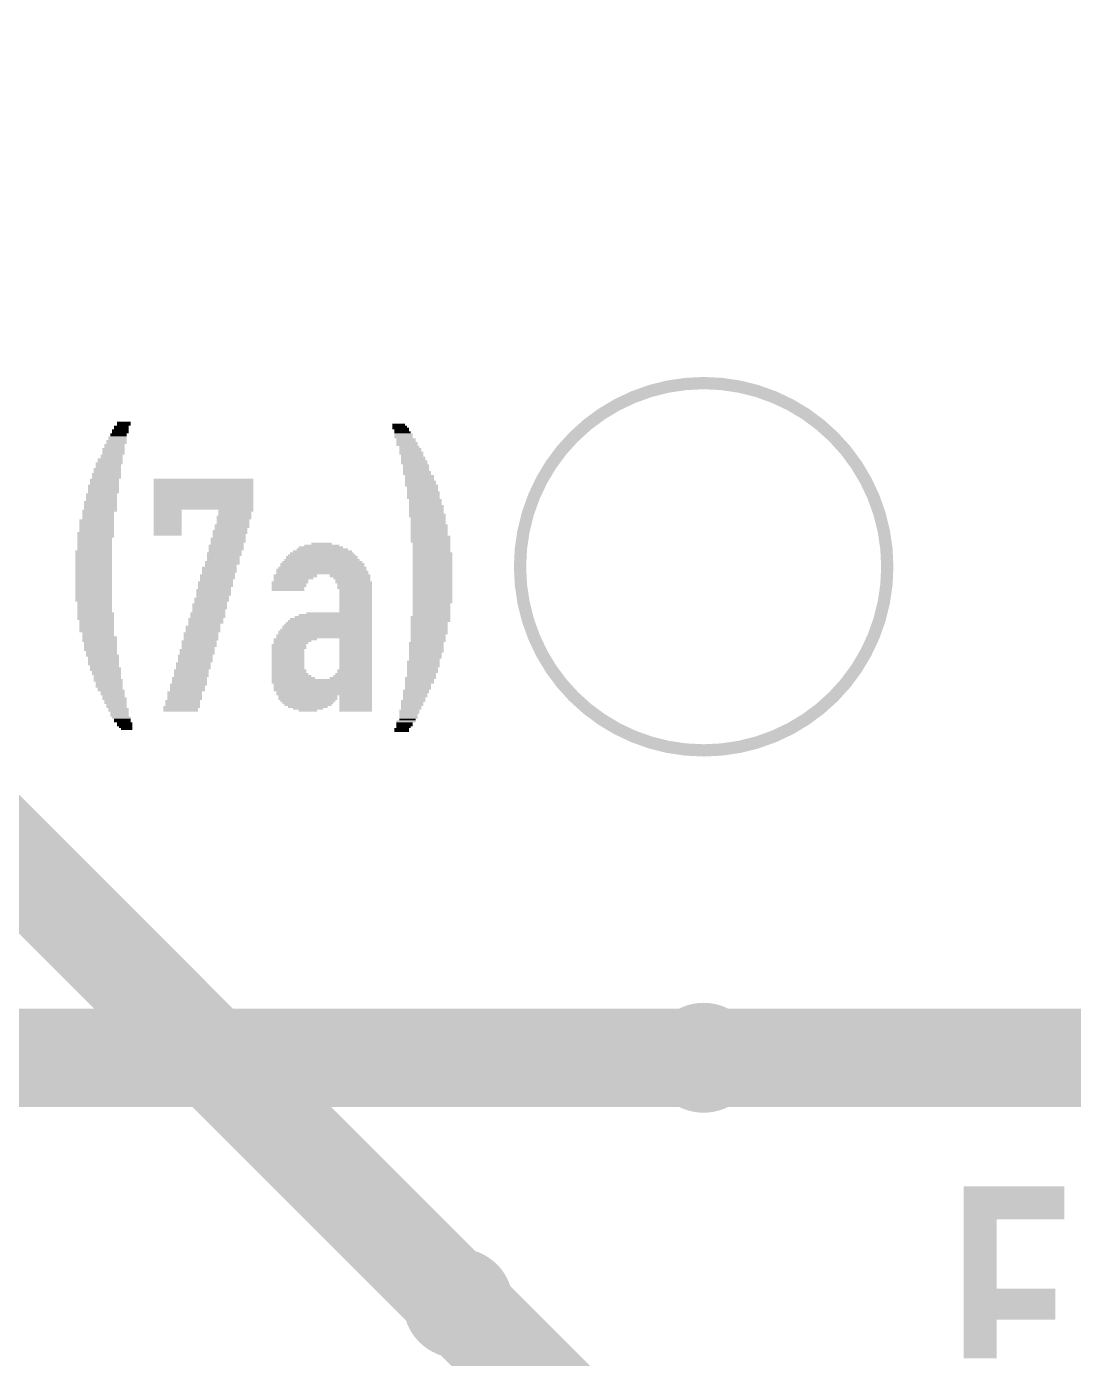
# Model space of a CAD drawing. Extents: x -1 to 100, y 0 to 61.
# Drawn here: x 74.28 to 85.1, y 32.45 to 46.23 of the extents above; entities that cross this region are included whole.
import ezdxf

# ---------------------------------------------------------------- set-up
doc = ezdxf.new("R2010")
doc.units = 0
for name, color, linetype in [('115', 151, 'CONTINUOUS'), ('117', 190, 'CONTINUOUS'), ('170', 151, 'CONTINUOUS')]:
    doc.layers.add(name, color=color, linetype=linetype)

# ---------------------------------------------------------------- blocks, each defined once
blk = doc.blocks.new('RECT')
blk.add_solid([(-0.5, -0.5), (0.5, -0.5), (-0.5, 0.5), (0.5, 0.5)])

msp = doc.modelspace()

# ---------------------------------------------------------------- linework, layer by layer
at = {"layer": '115', "const_width": 1.016}
for points in [[(66.04, 45.72), (76.2, 35.56)], [(76.2, 35.56), (27.94, 35.56)], [(76.2, 35.56), (86.36, 35.56)], [(76.2, 35.56), (81.28, 30.48)]]:
    msp.add_lwpolyline(points, dxfattribs=at)
at = {"layer": '115', "const_width": 0.508}
for points in [[(76.2, 35.814, 1), (76.2, 35.306)], [(76.38, 35.74, 1), (76.02, 35.38)], [(76.02, 35.38, 1), (76.38, 35.74)], [(76.2, 35.306, 1), (76.2, 35.814)]]:
    msp.add_lwpolyline(points, format="xyb", dxfattribs=at)
at = {"layer": '117', "const_width": 0.127}
for points in [[(81.28, 38.74, 1), (81.28, 42.54, 1), (81.28, 38.74)], [(81.28, 35.055, 1), (81.28, 36.065, 1), (81.28, 35.055)], [(78.74, 32.515, 1), (78.74, 33.525, 1), (78.74, 32.515)]]:
    msp.add_lwpolyline(points, format="xyb", dxfattribs=at)

# ---------------------------------------------------------------- block references
at = {"layer": '170'}
for p, xscale, yscale in [((75.245, 42.05), 0.17, 0.02), ((75.245, 42.03), 0.17, 0.02), ((75.255, 42.09), 0.15, 0.02), ((75.255, 42.07), 0.15, 0.02), ((75.28, 42.13), 0.14, 0.02), ((75.28, 42.11), 0.14, 0.02), ((78.125, 42.11), 0.13, 0.02), ((78.135, 42.09), 0.15, 0.02), ((78.145, 42.07), 0.17, 0.02), ((78.155, 42.05), 0.15, 0.02), ((78.165, 42.03), 0.17, 0.02), ((75.185, 41.9), 0.21, 0.02), ((75.185, 41.88), 0.21, 0.02), ((75.205, 41.94), 0.21, 0.02), ((75.205, 41.92), 0.21, 0.02), ((75.215, 41.98), 0.19, 0.02), ((75.215, 41.96), 0.19, 0.02), ((75.225, 42.005), 0.17, 0.03), ((78.175, 42.005), 0.19, 0.03), ((78.175, 41.98), 0.19, 0.02), ((78.2, 41.96), 0.2, 0.02), ((78.2, 41.94), 0.2, 0.02), ((78.21, 41.92), 0.22, 0.02), ((78.21, 41.9), 0.22, 0.02), ((78.235, 41.88), 0.21, 0.02), ((75.14, 41.75), 0.26, 0.02), ((75.155, 41.79), 0.23, 0.02), ((75.155, 41.77), 0.23, 0.02), ((75.175, 41.86), 0.23, 0.02), ((75.175, 41.84), 0.23, 0.02), ((75.175, 41.815), 0.23, 0.03), ((78.245, 41.86), 0.23, 0.02), ((78.245, 41.84), 0.23, 0.02), ((78.255, 41.815), 0.25, 0.03), ((78.265, 41.79), 0.23, 0.02), ((78.275, 41.77), 0.25, 0.02), ((78.275, 41.75), 0.25, 0.02), ((75.1, 41.6), 0.3, 0.02), ((75.11, 41.645), 0.28, 0.03), ((75.11, 41.62), 0.28, 0.02), ((75.13, 41.71), 0.28, 0.02), ((75.12, 41.69), 0.26, 0.02), ((75.12, 41.67), 0.26, 0.02), ((75.14, 41.73), 0.26, 0.02), ((78.285, 41.73), 0.27, 0.02), ((78.285, 41.71), 0.27, 0.02), ((78.305, 41.69), 0.27, 0.02), ((78.305, 41.67), 0.27, 0.02), ((78.305, 41.645), 0.27, 0.03), ((78.315, 41.62), 0.29, 0.02), ((78.315, 41.6), 0.29, 0.02), ((75.07, 41.48), 0.32, 0.02), ((75.08, 41.54), 0.3, 0.02), ((75.08, 41.52), 0.3, 0.02), ((75.08, 41.5), 0.3, 0.02), ((75.1, 41.58), 0.3, 0.02), ((75.1, 41.56), 0.3, 0.02), ((76.105, 41.54), 1.03, 0.02), ((76.105, 41.52), 1.03, 0.02), ((76.105, 41.5), 1.03, 0.02), ((76.105, 41.48), 1.03, 0.02), ((78.34, 41.58), 0.3, 0.02), ((78.34, 41.56), 0.3, 0.02), ((78.34, 41.54), 0.3, 0.02), ((78.35, 41.52), 0.32, 0.02), ((78.35, 41.5), 0.32, 0.02), ((78.36, 41.48), 0.34, 0.02), ((75.05, 41.39), 0.32, 0.02), ((75.05, 41.37), 0.32, 0.02), ((75.05, 41.35), 0.32, 0.02), ((75.05, 41.33), 0.32, 0.02), ((75.07, 41.455), 0.32, 0.03), ((75.07, 41.43), 0.32, 0.02), ((75.07, 41.41), 0.32, 0.02), ((76.105, 41.455), 1.03, 0.03), ((76.105, 41.43), 1.03, 0.02), ((76.105, 41.41), 1.03, 0.02), ((76.105, 41.39), 1.03, 0.02), ((76.105, 41.37), 1.03, 0.02), ((76.105, 41.35), 1.03, 0.02), ((76.105, 41.33), 1.03, 0.02), ((78.37, 41.455), 0.32, 0.03), ((78.37, 41.43), 0.32, 0.02), ((78.38, 41.41), 0.34, 0.02), ((78.38, 41.39), 0.34, 0.02), ((78.38, 41.37), 0.34, 0.02), ((78.38, 41.35), 0.34, 0.02), ((78.4, 41.33), 0.34, 0.02), ((75.03, 41.22), 0.36, 0.02), ((75.015, 41.2), 0.33, 0.02), ((75.04, 41.31), 0.34, 0.02), ((75.04, 41.29), 0.34, 0.02), ((75.04, 41.265), 0.34, 0.03), ((75.04, 41.24), 0.34, 0.02), ((76.105, 41.31), 1.03, 0.02), ((76.105, 41.29), 1.03, 0.02), ((76.105, 41.265), 1.03, 0.03), ((76.105, 41.24), 1.03, 0.02), ((75.735, 41.22), 0.29, 0.02), ((75.735, 41.2), 0.29, 0.02), ((76.44, 41.22), 0.36, 0.02), ((76.43, 41.2), 0.34, 0.02), ((78.4, 41.31), 0.34, 0.02), ((78.4, 41.29), 0.34, 0.02), ((78.41, 41.265), 0.36, 0.03), ((78.41, 41.24), 0.36, 0.02), ((78.41, 41.22), 0.36, 0.02), ((78.41, 41.2), 0.36, 0.02), ((75, 41.12), 0.36, 0.02), ((75, 41.095), 0.36, 0.03), ((75, 41.07), 0.36, 0.02), ((75, 41.05), 0.36, 0.02), ((75.015, 41.18), 0.33, 0.02), ((75.015, 41.16), 0.33, 0.02), ((75.015, 41.14), 0.33, 0.02), ((75.735, 41.18), 0.29, 0.02), ((75.735, 41.16), 0.29, 0.02), ((75.735, 41.14), 0.29, 0.02), ((75.735, 41.12), 0.29, 0.02), ((75.735, 41.095), 0.29, 0.03), ((75.735, 41.07), 0.29, 0.02), ((75.735, 41.05), 0.29, 0.02), ((76.4, 41.07), 0.36, 0.02), ((76.4, 41.05), 0.36, 0.02), ((76.42, 41.16), 0.36, 0.02), ((76.42, 41.14), 0.36, 0.02), ((76.41, 41.12), 0.34, 0.02), ((76.41, 41.095), 0.34, 0.03), ((76.43, 41.18), 0.34, 0.02), ((78.42, 41.18), 0.38, 0.02), ((78.42, 41.16), 0.38, 0.02), ((78.43, 41.14), 0.36, 0.02), ((78.43, 41.12), 0.36, 0.02), ((78.43, 41.095), 0.36, 0.03), ((78.44, 41.07), 0.38, 0.02), ((78.44, 41.05), 0.38, 0.02), ((74.99, 40.99), 0.38, 0.02), ((74.99, 40.97), 0.38, 0.02), ((74.99, 40.95), 0.38, 0.02), ((74.98, 40.93), 0.36, 0.02), ((75, 41.03), 0.36, 0.02), ((75, 41.01), 0.36, 0.02), ((75.735, 41.03), 0.29, 0.02), ((75.735, 41.01), 0.29, 0.02), ((75.735, 40.99), 0.29, 0.02), ((75.735, 40.97), 0.29, 0.02), ((76.36, 40.93), 0.36, 0.02), ((76.38, 41.01), 0.36, 0.02), ((76.38, 40.99), 0.36, 0.02), ((76.37, 40.97), 0.34, 0.02), ((76.37, 40.95), 0.34, 0.02), ((76.39, 41.03), 0.34, 0.02), ((78.44, 41.03), 0.38, 0.02), ((78.44, 41.01), 0.38, 0.02), ((78.44, 40.99), 0.38, 0.02), ((78.44, 40.97), 0.38, 0.02), ((78.455, 40.95), 0.41, 0.02), ((78.455, 40.93), 0.41, 0.02), ((74.97, 40.8), 0.38, 0.02), ((74.97, 40.78), 0.38, 0.02), ((74.98, 40.905), 0.36, 0.03), ((74.98, 40.88), 0.36, 0.02), ((74.98, 40.86), 0.36, 0.02), ((74.98, 40.84), 0.36, 0.02), ((74.98, 40.82), 0.36, 0.02), ((76.32, 40.78), 0.36, 0.02), ((76.34, 40.86), 0.36, 0.02), ((76.34, 40.84), 0.36, 0.02), ((76.34, 40.82), 0.36, 0.02), ((76.33, 40.8), 0.34, 0.02), ((76.36, 40.905), 0.36, 0.03), ((76.35, 40.88), 0.34, 0.02), ((77.33, 40.78), 0.66, 0.02), ((77.335, 40.8), 0.61, 0.02), ((77.335, 40.82), 0.53, 0.02), ((77.32, 40.84), 0.46, 0.02), ((77.33, 40.86), 0.36, 0.02), ((77.325, 40.88), 0.21, 0.02), ((78.455, 40.905), 0.41, 0.03), ((78.465, 40.88), 0.39, 0.02), ((78.465, 40.86), 0.39, 0.02), ((78.465, 40.84), 0.39, 0.02), ((78.465, 40.82), 0.39, 0.02), ((78.465, 40.8), 0.39, 0.02), ((78.475, 40.78), 0.41, 0.02), ((74.97, 40.76), 0.38, 0.02), ((74.97, 40.735), 0.38, 0.03), ((74.97, 40.71), 0.38, 0.02), ((74.97, 40.69), 0.38, 0.02), ((74.97, 40.67), 0.38, 0.02), ((74.97, 40.65), 0.38, 0.02), ((76.3, 40.69), 0.36, 0.02), ((76.3, 40.67), 0.36, 0.02), ((76.285, 40.65), 0.33, 0.02), ((76.32, 40.76), 0.36, 0.02), ((76.31, 40.735), 0.34, 0.03), ((76.31, 40.71), 0.34, 0.02), ((77.335, 40.67), 0.87, 0.02), ((77.335, 40.65), 0.87, 0.02), ((77.335, 40.69), 0.83, 0.02), ((77.33, 40.71), 0.78, 0.02), ((77.33, 40.735), 0.74, 0.03), ((77.33, 40.76), 0.7, 0.02), ((78.475, 40.76), 0.41, 0.02), ((78.475, 40.735), 0.41, 0.03), ((78.475, 40.71), 0.41, 0.02), ((78.475, 40.69), 0.41, 0.02), ((78.475, 40.67), 0.41, 0.02), ((78.475, 40.65), 0.41, 0.02), ((74.97, 40.63), 0.38, 0.02), ((74.97, 40.61), 0.38, 0.02), ((74.97, 40.59), 0.38, 0.02), ((74.97, 40.57), 0.38, 0.02), ((74.97, 40.545), 0.38, 0.03), ((74.97, 40.52), 0.38, 0.02), ((74.97, 40.5), 0.38, 0.02), ((76.25, 40.545), 0.36, 0.03), ((76.25, 40.52), 0.36, 0.02), ((76.24, 40.5), 0.34, 0.02), ((76.27, 40.63), 0.36, 0.02), ((76.27, 40.61), 0.36, 0.02), ((76.27, 40.59), 0.36, 0.02), ((76.26, 40.57), 0.34, 0.02), ((77.055, 40.545), 0.45, 0.03), ((77.035, 40.52), 0.41, 0.02), ((77.01, 40.5), 0.36, 0.02), ((77.325, 40.61), 0.93, 0.02), ((77.335, 40.59), 0.95, 0.02), ((77.335, 40.57), 0.95, 0.02), ((77.335, 40.63), 0.91, 0.02), ((77.62, 40.545), 0.42, 0.03), ((77.64, 40.52), 0.38, 0.02), ((77.65, 40.5), 0.36, 0.02), ((78.475, 40.63), 0.41, 0.02), ((78.475, 40.61), 0.41, 0.02), ((78.475, 40.59), 0.41, 0.02), ((78.475, 40.57), 0.41, 0.02), ((78.475, 40.545), 0.41, 0.03), ((78.475, 40.52), 0.41, 0.02), ((78.475, 40.5), 0.41, 0.02), ((74.97, 40.48), 0.38, 0.02), ((74.97, 40.46), 0.38, 0.02), ((74.97, 40.44), 0.38, 0.02), ((74.97, 40.42), 0.38, 0.02), ((74.97, 40.4), 0.38, 0.02), ((74.97, 40.375), 0.38, 0.03), ((76.21, 40.4), 0.36, 0.02), ((76.21, 40.375), 0.36, 0.03), ((76.23, 40.48), 0.36, 0.02), ((76.23, 40.46), 0.36, 0.02), ((76.23, 40.44), 0.36, 0.02), ((76.22, 40.42), 0.34, 0.02), ((77, 40.48), 0.38, 0.02), ((76.99, 40.46), 0.36, 0.02), ((76.99, 40.44), 0.36, 0.02), ((76.98, 40.42), 0.34, 0.02), ((76.98, 40.4), 0.34, 0.02), ((77.66, 40.48), 0.38, 0.02), ((77.67, 40.46), 0.36, 0.02), ((77.67, 40.44), 0.36, 0.02), ((77.67, 40.42), 0.36, 0.02), ((77.68, 40.4), 0.34, 0.02), ((77.68, 40.375), 0.34, 0.03), ((78.475, 40.48), 0.41, 0.02), ((78.475, 40.46), 0.41, 0.02), ((78.475, 40.44), 0.41, 0.02), ((78.475, 40.42), 0.41, 0.02), ((78.475, 40.4), 0.41, 0.02), ((78.475, 40.375), 0.41, 0.03), ((74.97, 40.35), 0.38, 0.02), ((74.97, 40.33), 0.38, 0.02), ((74.97, 40.31), 0.38, 0.02), ((74.97, 40.29), 0.38, 0.02), ((74.98, 40.27), 0.36, 0.02), ((74.98, 40.25), 0.36, 0.02), ((74.98, 40.23), 0.36, 0.02), ((76.17, 40.25), 0.36, 0.02), ((76.17, 40.23), 0.36, 0.02), ((76.19, 40.31), 0.36, 0.02), ((76.19, 40.29), 0.36, 0.02), ((76.18, 40.27), 0.34, 0.02), ((76.21, 40.35), 0.36, 0.02), ((76.2, 40.33), 0.34, 0.02), ((77.68, 40.35), 0.34, 0.02), ((77.68, 40.33), 0.34, 0.02), ((77.68, 40.31), 0.34, 0.02), ((77.68, 40.29), 0.34, 0.02), ((77.68, 40.27), 0.34, 0.02), ((77.68, 40.25), 0.34, 0.02), ((77.68, 40.23), 0.34, 0.02), ((78.475, 40.35), 0.41, 0.02), ((78.475, 40.33), 0.41, 0.02), ((78.475, 40.31), 0.41, 0.02), ((78.475, 40.29), 0.41, 0.02), ((78.475, 40.27), 0.41, 0.02), ((78.465, 40.25), 0.39, 0.02), ((78.465, 40.23), 0.39, 0.02), ((74.98, 40.21), 0.36, 0.02), ((74.98, 40.185), 0.36, 0.03), ((74.99, 40.16), 0.38, 0.02), ((74.99, 40.14), 0.38, 0.02), ((74.99, 40.12), 0.38, 0.02), ((74.99, 40.1), 0.38, 0.02), ((76.13, 40.1), 0.36, 0.02), ((76.15, 40.16), 0.36, 0.02), ((76.15, 40.14), 0.36, 0.02), ((76.15, 40.12), 0.36, 0.02), ((76.17, 40.21), 0.36, 0.02), ((76.16, 40.185), 0.34, 0.03), ((77.425, 40.1), 0.85, 0.02), ((77.45, 40.12), 0.8, 0.02), ((77.47, 40.14), 0.76, 0.02), ((77.51, 40.16), 0.68, 0.02), ((77.68, 40.21), 0.34, 0.02), ((77.68, 40.185), 0.34, 0.03), ((78.455, 40.12), 0.41, 0.02), ((78.455, 40.1), 0.41, 0.02), ((78.465, 40.21), 0.39, 0.02), ((78.465, 40.185), 0.39, 0.03), ((78.465, 40.16), 0.39, 0.02), ((78.465, 40.14), 0.39, 0.02), ((75, 40.08), 0.36, 0.02), ((75, 40.06), 0.36, 0.02), ((75, 40.04), 0.36, 0.02), ((75, 40.015), 0.36, 0.03), ((75, 39.99), 0.36, 0.02), ((75, 39.97), 0.36, 0.02), ((75.015, 39.95), 0.33, 0.02), ((76.08, 39.95), 0.36, 0.02), ((76.1, 40.015), 0.36, 0.03), ((76.1, 39.99), 0.36, 0.02), ((76.1, 39.97), 0.36, 0.02), ((76.13, 40.08), 0.36, 0.02), ((76.13, 40.06), 0.36, 0.02), ((76.115, 40.04), 0.33, 0.02), ((77.365, 39.97), 0.97, 0.02), ((77.365, 39.95), 0.97, 0.02), ((77.375, 39.99), 0.95, 0.02), ((77.385, 40.015), 0.93, 0.03), ((77.395, 40.04), 0.91, 0.02), ((77.405, 40.06), 0.89, 0.02), ((77.415, 40.08), 0.87, 0.02), ((78.455, 40.08), 0.41, 0.02), ((78.44, 40.06), 0.38, 0.02), ((78.44, 40.04), 0.38, 0.02), ((78.44, 40.015), 0.38, 0.03), ((78.44, 39.99), 0.38, 0.02), ((78.44, 39.97), 0.38, 0.02), ((78.44, 39.95), 0.38, 0.02), ((75.015, 39.93), 0.33, 0.02), ((75.03, 39.91), 0.36, 0.02), ((75.03, 39.89), 0.36, 0.02), ((75.03, 39.87), 0.36, 0.02), ((75.04, 39.85), 0.34, 0.02), ((75.04, 39.825), 0.34, 0.03), ((76.06, 39.87), 0.36, 0.02), ((76.06, 39.85), 0.36, 0.02), ((76.06, 39.825), 0.36, 0.03), ((76.08, 39.93), 0.36, 0.02), ((76.08, 39.91), 0.36, 0.02), ((76.08, 39.89), 0.36, 0.02), ((76.99, 39.825), 0.36, 0.03), ((77.055, 39.89), 0.45, 0.02), ((77.025, 39.87), 0.39, 0.02), ((77.01, 39.85), 0.36, 0.02), ((77.355, 39.93), 0.99, 0.02), ((77.355, 39.91), 0.99, 0.02), ((77.68, 39.89), 0.34, 0.02), ((77.68, 39.87), 0.34, 0.02), ((77.68, 39.85), 0.34, 0.02), ((77.68, 39.825), 0.34, 0.03), ((78.41, 39.85), 0.36, 0.02), ((78.41, 39.825), 0.36, 0.03), ((78.43, 39.93), 0.36, 0.02), ((78.43, 39.91), 0.36, 0.02), ((78.43, 39.89), 0.36, 0.02), ((78.43, 39.87), 0.36, 0.02), ((75.04, 39.8), 0.34, 0.02), ((75.04, 39.78), 0.34, 0.02), ((75.05, 39.76), 0.32, 0.02), ((75.05, 39.74), 0.32, 0.02), ((75.06, 39.72), 0.34, 0.02), ((75.07, 39.7), 0.32, 0.02), ((75.07, 39.68), 0.32, 0.02), ((76.02, 39.72), 0.36, 0.02), ((76.02, 39.7), 0.36, 0.02), ((76.02, 39.68), 0.36, 0.02), ((76.04, 39.78), 0.36, 0.02), ((76.04, 39.76), 0.36, 0.02), ((76.04, 39.74), 0.36, 0.02), ((76.05, 39.8), 0.34, 0.02), ((76.99, 39.8), 0.36, 0.02), ((76.98, 39.78), 0.34, 0.02), ((76.98, 39.76), 0.34, 0.02), ((76.98, 39.74), 0.34, 0.02), ((76.98, 39.72), 0.34, 0.02), ((76.98, 39.7), 0.34, 0.02), ((76.98, 39.68), 0.34, 0.02), ((77.68, 39.8), 0.34, 0.02), ((77.68, 39.78), 0.34, 0.02), ((77.68, 39.76), 0.34, 0.02), ((77.68, 39.74), 0.34, 0.02), ((77.68, 39.72), 0.34, 0.02), ((77.68, 39.7), 0.34, 0.02), ((77.68, 39.68), 0.34, 0.02), ((78.41, 39.8), 0.36, 0.02), ((78.41, 39.78), 0.36, 0.02), ((78.41, 39.76), 0.36, 0.02), ((78.4, 39.74), 0.34, 0.02), ((78.4, 39.72), 0.34, 0.02), ((78.4, 39.7), 0.34, 0.02), ((78.39, 39.68), 0.32, 0.02), ((75.07, 39.66), 0.32, 0.02), ((75.07, 39.635), 0.32, 0.03), ((75.08, 39.61), 0.3, 0.02), ((75.09, 39.59), 0.32, 0.02), ((75.09, 39.57), 0.32, 0.02), ((75.1, 39.55), 0.3, 0.02), ((75.98, 39.57), 0.36, 0.02), ((75.98, 39.55), 0.36, 0.02), ((76, 39.635), 0.36, 0.03), ((76, 39.61), 0.36, 0.02), ((76, 39.59), 0.36, 0.02), ((76.02, 39.66), 0.36, 0.02), ((76.98, 39.66), 0.34, 0.02), ((76.98, 39.635), 0.34, 0.03), ((76.98, 39.61), 0.34, 0.02), ((76.98, 39.59), 0.34, 0.02), ((76.99, 39.57), 0.36, 0.02), ((76.99, 39.55), 0.36, 0.02), ((77.67, 39.57), 0.36, 0.02), ((77.67, 39.55), 0.36, 0.02), ((77.68, 39.66), 0.34, 0.02), ((77.68, 39.635), 0.34, 0.03), ((77.68, 39.61), 0.34, 0.02), ((77.68, 39.59), 0.34, 0.02), ((78.38, 39.66), 0.34, 0.02), ((78.38, 39.635), 0.34, 0.03), ((78.38, 39.61), 0.34, 0.02), ((78.37, 39.59), 0.32, 0.02), ((78.37, 39.57), 0.32, 0.02), ((78.37, 39.55), 0.32, 0.02), ((75.1, 39.53), 0.3, 0.02), ((75.11, 39.51), 0.28, 0.02), ((75.11, 39.49), 0.28, 0.02), ((75.12, 39.465), 0.3, 0.03), ((75.13, 39.44), 0.28, 0.02), ((75.13, 39.42), 0.28, 0.02), ((75.13, 39.4), 0.28, 0.02), ((75.95, 39.42), 0.38, 0.02), ((75.94, 39.4), 0.36, 0.02), ((75.96, 39.49), 0.36, 0.02), ((75.96, 39.465), 0.36, 0.03), ((75.96, 39.44), 0.36, 0.02), ((75.98, 39.53), 0.36, 0.02), ((75.98, 39.51), 0.36, 0.02), ((77, 39.53), 0.38, 0.02), ((77.015, 39.51), 0.41, 0.02), ((77.035, 39.49), 0.45, 0.02), ((77.33, 39.465), 1.04, 0.03), ((77.33, 39.44), 1.04, 0.02), ((77.34, 39.42), 1.02, 0.02), ((77.34, 39.4), 1.02, 0.02), ((77.63, 39.49), 0.44, 0.02), ((77.65, 39.51), 0.4, 0.02), ((77.66, 39.53), 0.38, 0.02), ((78.35, 39.49), 0.32, 0.02), ((78.34, 39.465), 0.3, 0.03), ((78.34, 39.44), 0.3, 0.02), ((78.325, 39.42), 0.27, 0.02), ((78.325, 39.4), 0.27, 0.02), ((78.36, 39.53), 0.3, 0.02), ((78.36, 39.51), 0.3, 0.02), ((75.14, 39.38), 0.26, 0.02), ((75.15, 39.36), 0.28, 0.02), ((75.165, 39.34), 0.25, 0.02), ((75.165, 39.32), 0.25, 0.02), ((75.175, 39.3), 0.23, 0.02), ((75.185, 39.275), 0.25, 0.03), ((75.91, 39.34), 0.36, 0.02), ((75.91, 39.32), 0.36, 0.02), ((75.91, 39.3), 0.36, 0.02), ((75.91, 39.275), 0.36, 0.03), ((75.94, 39.38), 0.36, 0.02), ((75.94, 39.36), 0.36, 0.02), ((77.34, 39.38), 1.02, 0.02), ((77.34, 39.36), 1.02, 0.02), ((77.355, 39.34), 0.99, 0.02), ((77.355, 39.32), 0.99, 0.02), ((77.185, 39.3), 0.61, 0.02), ((77.185, 39.275), 0.61, 0.03), ((77.68, 39.3), 0.34, 0.02), ((77.68, 39.275), 0.34, 0.03), ((78.305, 39.36), 0.27, 0.02), ((78.305, 39.34), 0.27, 0.02), ((78.295, 39.32), 0.25, 0.02), ((78.295, 39.3), 0.25, 0.02), ((78.285, 39.275), 0.23, 0.03), ((78.325, 39.38), 0.27, 0.02), ((75.195, 39.25), 0.23, 0.02), ((75.195, 39.23), 0.23, 0.02), ((75.205, 39.21), 0.21, 0.02), ((75.205, 39.19), 0.21, 0.02), ((75.225, 39.17), 0.21, 0.02), ((75.225, 39.15), 0.21, 0.02), ((75.235, 39.13), 0.19, 0.02), ((75.88, 39.19), 0.38, 0.02), ((75.87, 39.17), 0.36, 0.02), ((75.87, 39.15), 0.36, 0.02), ((75.89, 39.25), 0.36, 0.02), ((75.89, 39.23), 0.36, 0.02), ((75.89, 39.21), 0.36, 0.02), ((77.185, 39.25), 0.57, 0.02), ((77.185, 39.23), 0.53, 0.02), ((77.185, 39.21), 0.49, 0.02), ((77.185, 39.19), 0.41, 0.02), ((77.185, 39.17), 0.31, 0.02), ((77.185, 39.15), 0.19, 0.02), ((77.68, 39.25), 0.34, 0.02), ((77.68, 39.23), 0.34, 0.02), ((77.68, 39.21), 0.34, 0.02), ((77.68, 39.19), 0.34, 0.02), ((77.68, 39.17), 0.34, 0.02), ((77.68, 39.15), 0.34, 0.02), ((78.235, 39.15), 0.21, 0.02), ((78.235, 39.13), 0.21, 0.02), ((78.275, 39.25), 0.25, 0.02), ((78.265, 39.23), 0.23, 0.02), ((78.265, 39.21), 0.23, 0.02), ((78.255, 39.19), 0.21, 0.02), ((78.255, 39.17), 0.21, 0.02), ((75.235, 39.105), 0.19, 0.03), ((75.255, 39.08), 0.19, 0.02), ((75.265, 39.06), 0.17, 0.02), ((75.265, 39.04), 0.17, 0.02), ((75.29, 39.02), 0.16, 0.02), ((75.29, 39), 0.16, 0.02), ((78.2, 39.04), 0.2, 0.02), ((78.185, 39.02), 0.17, 0.02), ((78.185, 39), 0.17, 0.02), ((78.225, 39.105), 0.19, 0.03), ((78.225, 39.08), 0.19, 0.02), ((78.215, 39.06), 0.17, 0.02), ((75.3, 38.98), 0.14, 0.02), ((75.31, 38.96), 0.12, 0.02), ((78.155, 38.96), 0.15, 0.02), ((78.155, 38.94), 0.15, 0.02), ((78.175, 38.98), 0.15, 0.02), ((84.49, 34.22), 1.04, 0.02), ((84.49, 34.195), 1.04, 0.03), ((84.49, 34.17), 1.04, 0.02), ((84.49, 34.15), 1.04, 0.02), ((84.49, 34.13), 1.04, 0.02), ((84.49, 34.11), 1.04, 0.02), ((84.49, 34.09), 1.04, 0.02), ((84.49, 34.07), 1.04, 0.02), ((84.49, 34.05), 1.04, 0.02), ((84.49, 34.025), 1.04, 0.03), ((84.49, 34), 1.04, 0.02), ((84.49, 33.98), 1.04, 0.02), ((84.49, 33.96), 1.04, 0.02), ((84.49, 33.94), 1.04, 0.02), ((84.49, 33.92), 1.04, 0.02), ((84.49, 33.9), 1.04, 0.02), ((84.14, 33.88), 0.34, 0.02), ((84.14, 33.86), 0.34, 0.02), ((84.14, 33.835), 0.34, 0.03), ((84.14, 33.81), 0.34, 0.02), ((84.14, 33.79), 0.34, 0.02), ((84.14, 33.77), 0.34, 0.02), ((84.14, 33.75), 0.34, 0.02), ((84.14, 33.73), 0.34, 0.02), ((84.14, 33.71), 0.34, 0.02), ((84.14, 33.69), 0.34, 0.02), ((84.14, 33.67), 0.34, 0.02), ((84.14, 33.645), 0.34, 0.03), ((84.14, 33.62), 0.34, 0.02), ((84.14, 33.6), 0.34, 0.02), ((84.14, 33.58), 0.34, 0.02), ((84.14, 33.56), 0.34, 0.02), ((84.14, 33.54), 0.34, 0.02), ((84.14, 33.52), 0.34, 0.02), ((84.14, 33.5), 0.34, 0.02), ((84.14, 33.475), 0.34, 0.03), ((84.14, 33.45), 0.34, 0.02), ((84.14, 33.43), 0.34, 0.02), ((84.14, 33.41), 0.34, 0.02), ((84.14, 33.39), 0.34, 0.02), ((84.14, 33.37), 0.34, 0.02), ((84.14, 33.35), 0.34, 0.02), ((84.14, 33.33), 0.34, 0.02), ((84.14, 33.31), 0.34, 0.02), ((84.14, 33.285), 0.34, 0.03), ((84.14, 33.26), 0.34, 0.02), ((84.14, 33.24), 0.34, 0.02), ((84.14, 33.22), 0.34, 0.02), ((84.14, 33.2), 0.34, 0.02), ((84.14, 33.18), 0.34, 0.02), ((84.445, 33.16), 0.95, 0.02), ((84.445, 33.14), 0.95, 0.02), ((84.445, 33.115), 0.95, 0.03), ((84.445, 33.09), 0.95, 0.02), ((84.445, 33.07), 0.95, 0.02), ((84.445, 33.05), 0.95, 0.02), ((84.445, 33.03), 0.95, 0.02), ((84.445, 33.01), 0.95, 0.02), ((84.445, 32.99), 0.95, 0.02), ((84.445, 32.97), 0.95, 0.02), ((84.445, 32.95), 0.95, 0.02), ((84.445, 32.925), 0.95, 0.03), ((84.445, 32.9), 0.95, 0.02), ((84.445, 32.88), 0.95, 0.02), ((84.445, 32.86), 0.95, 0.02), ((84.14, 32.84), 0.34, 0.02), ((84.14, 32.82), 0.34, 0.02), ((84.14, 32.8), 0.34, 0.02), ((84.14, 32.78), 0.34, 0.02), ((84.14, 32.755), 0.34, 0.03), ((84.14, 32.73), 0.34, 0.02), ((84.14, 32.71), 0.34, 0.02), ((84.14, 32.69), 0.34, 0.02), ((84.14, 32.67), 0.34, 0.02), ((84.14, 32.65), 0.34, 0.02), ((84.14, 32.63), 0.34, 0.02), ((84.14, 32.61), 0.34, 0.02), ((84.14, 32.59), 0.34, 0.02), ((84.14, 32.565), 0.34, 0.03), ((84.14, 32.54), 0.34, 0.02), ((84.14, 32.52), 0.34, 0.02), ((84.14, 32.5), 0.34, 0.02), ((84.14, 32.48), 0.34, 0.02), ((84.14, 32.46), 0.34, 0.02)]:
    msp.add_blockref('RECT', p, dxfattribs=dict(at, xscale=xscale, yscale=yscale))

doc.saveas('drawing.dxf')
